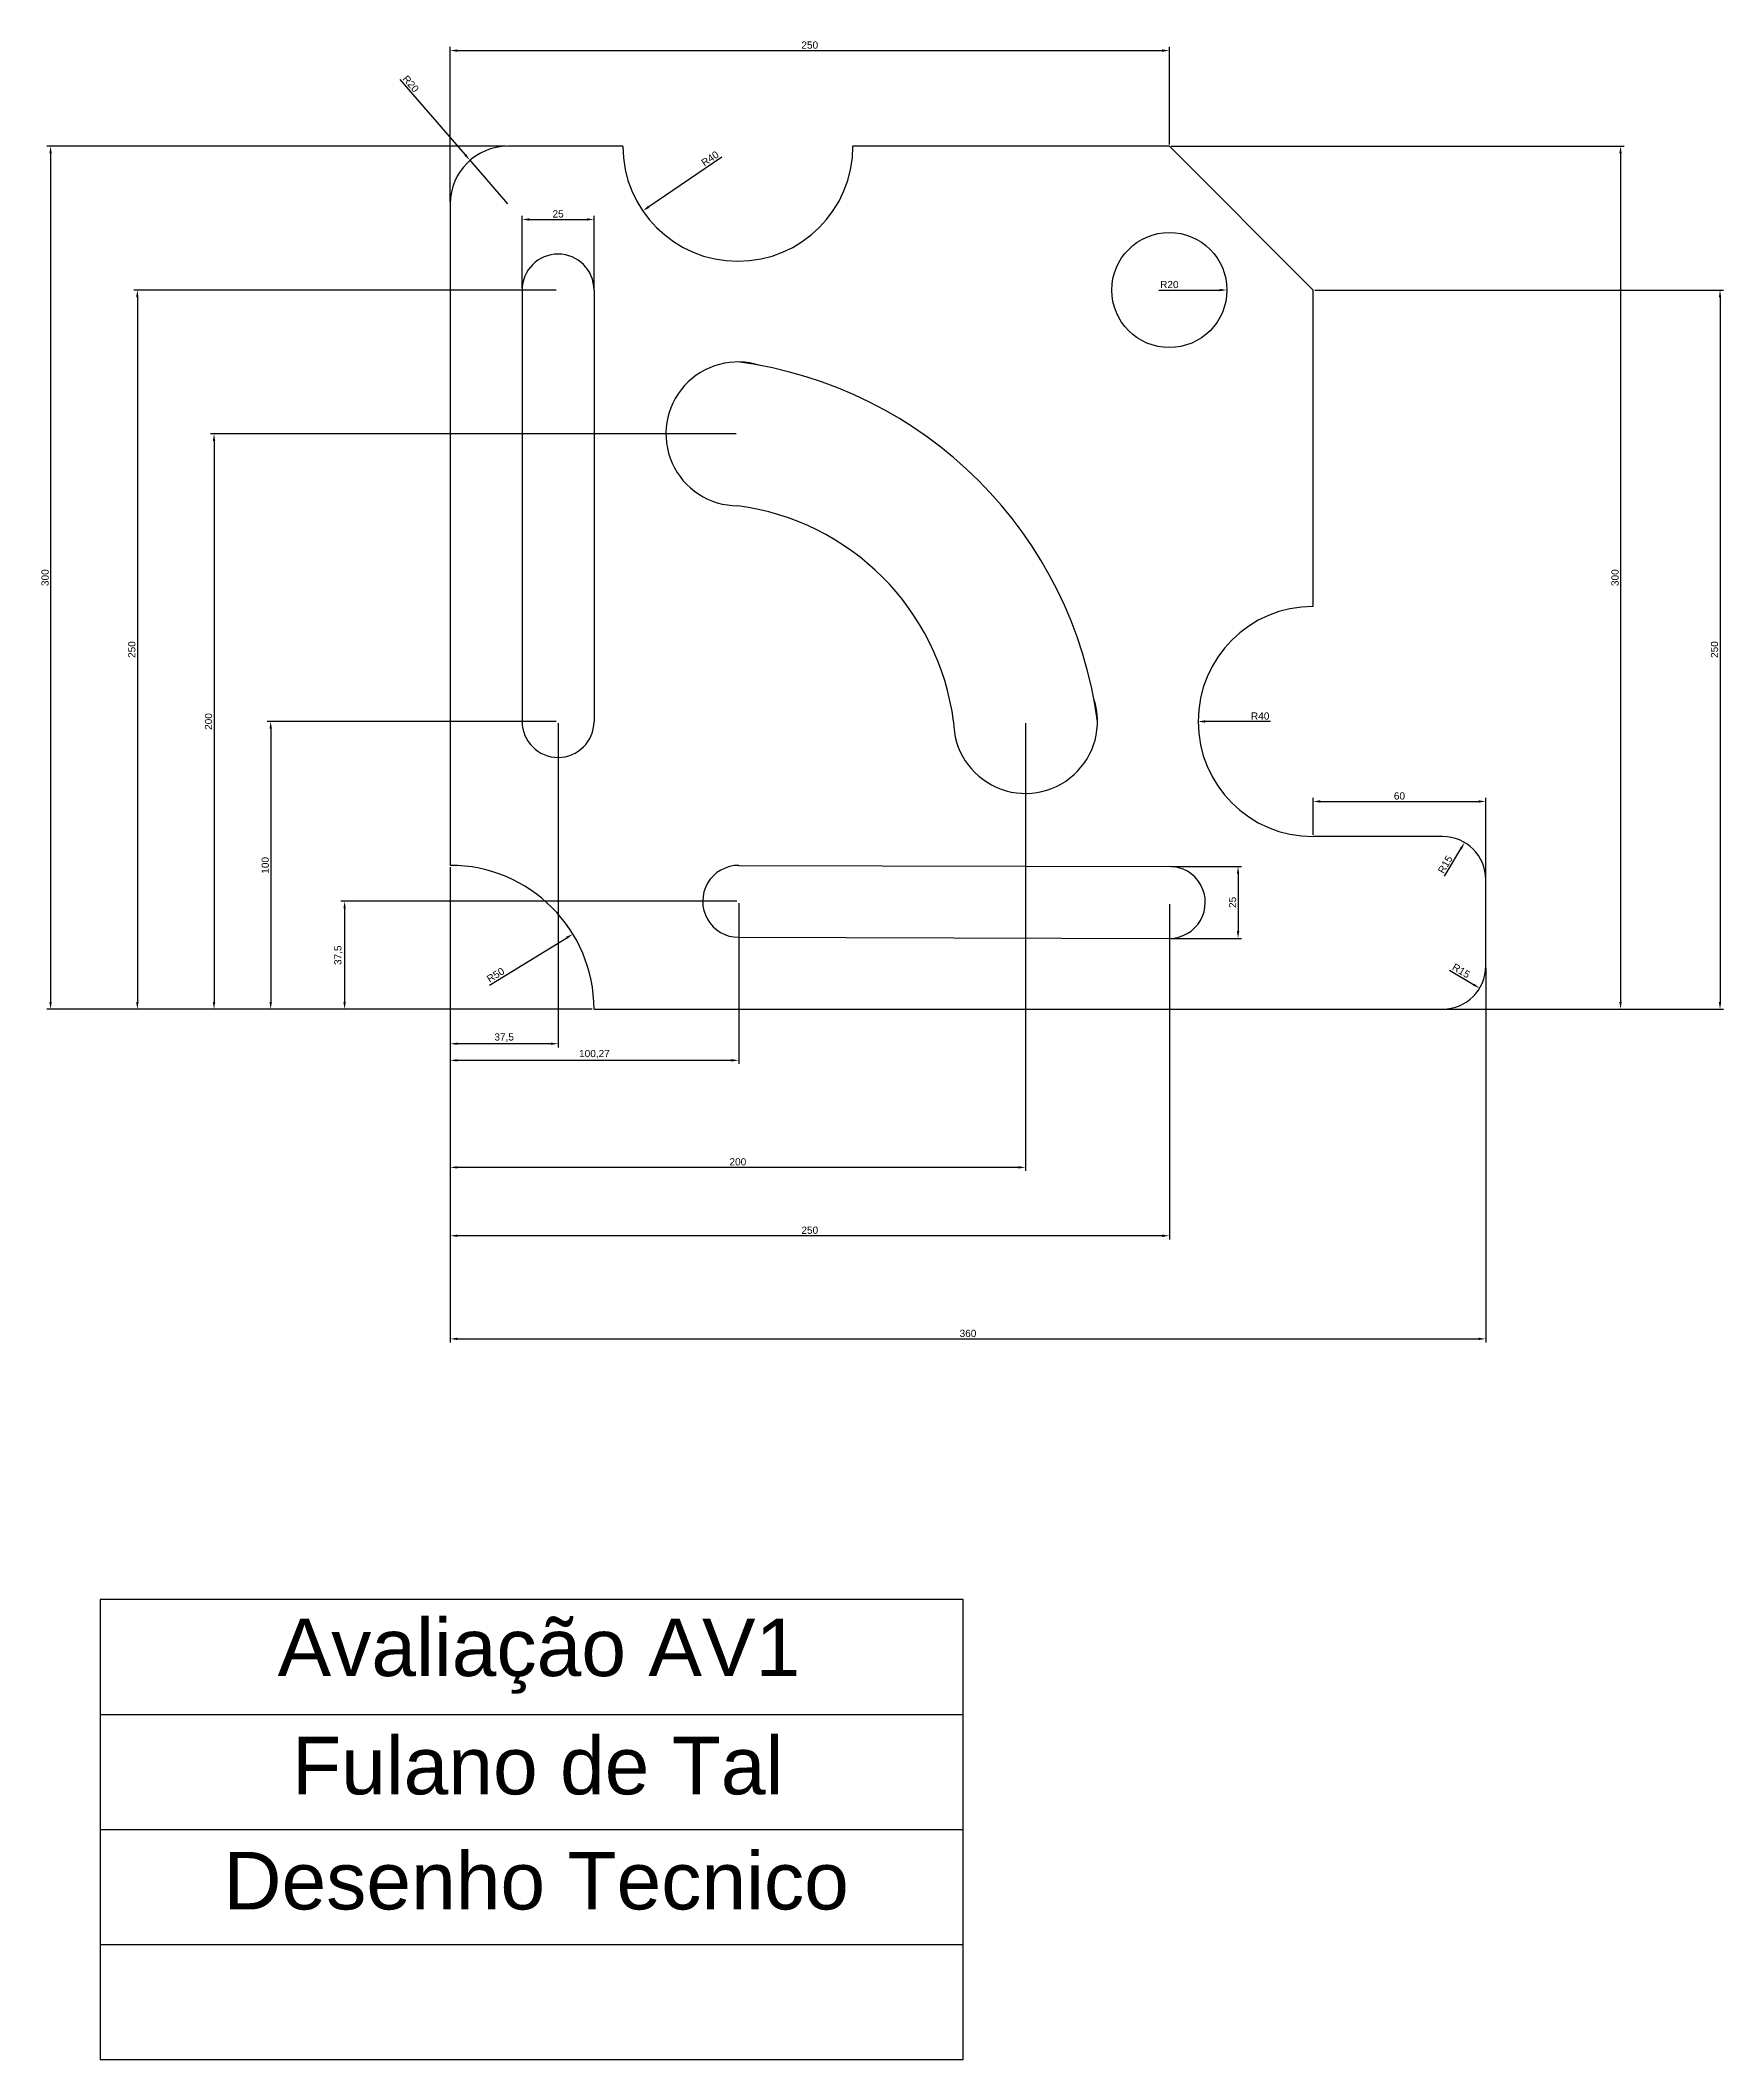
# Model space of a CAD drawing. Header units: millimetres. Extents: x 1621 to 2207, y 585 to 1287.
import ezdxf

# ---------------------------------------------------------------- set-up
doc = ezdxf.new("R2010")
doc.units = ezdxf.units.MM
doc.layers.add('Cotas', color=2, linetype='Continuous')
doc.layers.add('Preça', color=7, linetype='Continuous')
doc.styles.get("Standard").update_dxf_attribs({"font": 'arial.ttf'})
doc.dimstyles.new('ISO-25', dxfattribs={"dimtxt": 2.5, "dimasz": 2.5, "dimexe": 1.25, "dimexo": 0.625, "dimtad": 1, "dimtxsty": 'Standard', "dimcen": 2.5, "dimadec": 0, "dimazin": 0, "dimtfac": 1, "dimtmove": 0, "dimatfit": 3, "dimfxl": 1, "dimarcsym": 0})

# ---------------------------------------------------------------- blocks, each defined once
blk = doc.blocks.new('*D2')
at = {"layer": 'Cotas', "color": 0, "lineweight": -2, "transparency": 16777216}
for p, q in [((1763.97, 1231.21), (1763.97, 1285.07)), ((2013.97, 1251.21), (2013.97, 1285.07)), ((1766.47, 1283.82), (2011.47, 1283.82))]:
    blk.add_line(p, q, dxfattribs=at)
at = {"layer": 'Cotas', "color": 0, "transparency": 16777216}
for points in [[(1766.47, 1284.24), (1766.47, 1283.4), (1763.97, 1283.82)], [(2011.47, 1284.24), (2011.47, 1283.4), (2013.97, 1283.82)]]:
    blk.add_solid(points, dxfattribs=at)
at = {"layer": 'Defpoints', "color": 0, "transparency": 16777216}
for p in [(2013.97, 1283.82), (2013.97, 1250.58), (1763.97, 1230.58)]:
    blk.add_point(p, dxfattribs=at)
at = {"layer": 'Cotas', "color": 0, "transparency": 16777216, "insert": (1888.97, 1285.72), "char_height": 2.5, "attachment_point": 5}
blk.add_mtext('250', dxfattribs=at)
blk = doc.blocks.new('*D3')
at = {"layer": 'Cotas', "color": 0, "lineweight": -2, "transparency": 16777216}
blk.add_line((1858.34, 1246.75), (1832.97, 1229.48), dxfattribs=at)
at = {"layer": 'Cotas', "color": 0, "transparency": 16777216}
blk.add_solid([(1832.74, 1229.82), (1833.21, 1229.14), (1830.91, 1228.07)], dxfattribs=at)
at = {"layer": 'Defpoints', "color": 0, "transparency": 16777216}
for p in [(1863.97, 1250.58), (1830.91, 1228.07)]:
    blk.add_point(p, dxfattribs=at)
at = {"layer": 'Cotas', "color": 0, "transparency": 16777216, "insert": (1854.29, 1246.29), "char_height": 2.5, "attachment_point": 5, "rotation": 34.24236}
blk.add_mtext('R40', dxfattribs=at)
blk = doc.blocks.new('*D4')
at = {"layer": 'Cotas', "color": 0, "lineweight": -2, "transparency": 16777216}
for p, q in [((1746.45, 1273.72), (1769.21, 1247.56)), ((1783.97, 1230.58), (1770.85, 1245.67))]:
    blk.add_line(p, q, dxfattribs=at)
at = {"layer": 'Cotas', "color": 0, "transparency": 16777216}
blk.add_solid([(1769.52, 1247.83), (1768.89, 1247.28), (1770.85, 1245.67)], dxfattribs=at)
at = {"layer": 'Defpoints', "color": 0, "transparency": 16777216}
for p in [(1770.85, 1245.67), (1783.97, 1230.58)]:
    blk.add_point(p, dxfattribs=at)
at = {"layer": 'Cotas', "color": 0, "transparency": 16777216, "insert": (1750.26, 1272.25), "char_height": 2.5, "attachment_point": 5, "rotation": 311.01308}
blk.add_mtext('R20', dxfattribs=at)
blk = doc.blocks.new('*D5')
at = {"layer": 'Cotas', "color": 0, "lineweight": -2, "transparency": 16777216}
for p, q in [((1788.97, 1201.21), (1788.97, 1226.36)), ((1791.47, 1225.11), (1811.47, 1225.11)), ((1813.97, 1201.21), (1813.97, 1226.36))]:
    blk.add_line(p, q, dxfattribs=at)
at = {"layer": 'Cotas', "color": 0, "transparency": 16777216}
for points in [[(1791.47, 1225.53), (1791.47, 1224.7), (1788.97, 1225.11)], [(1811.47, 1225.53), (1811.47, 1224.7), (1813.97, 1225.11)]]:
    blk.add_solid(points, dxfattribs=at)
at = {"layer": 'Defpoints', "color": 0, "transparency": 16777216}
for p in [(1813.97, 1225.11), (1788.97, 1200.58), (1813.97, 1200.58)]:
    blk.add_point(p, dxfattribs=at)
at = {"layer": 'Cotas', "color": 0, "transparency": 16777216, "insert": (1801.47, 1227.02), "char_height": 2.5, "attachment_point": 5}
blk.add_mtext('25', dxfattribs=at)
blk = doc.blocks.new('*D6')
at = {"layer": 'Cotas', "color": 0, "lineweight": -2, "transparency": 16777216}
for p, q in [((1783.35, 1250.58), (1623.79, 1250.58)), ((1625.04, 1248.08), (1625.04, 953.08)), ((1813.35, 950.58), (1623.79, 950.58))]:
    blk.add_line(p, q, dxfattribs=at)
at = {"layer": 'Cotas', "color": 0, "transparency": 16777216}
for points in [[(1624.62, 1248.08), (1625.45, 1248.08), (1625.04, 1250.58)], [(1624.62, 953.08), (1625.45, 953.08), (1625.04, 950.58)]]:
    blk.add_solid(points, dxfattribs=at)
at = {"layer": 'Defpoints', "color": 0, "transparency": 16777216}
for p in [(1783.97, 1250.58), (1625.04, 950.58), (1813.97, 950.58)]:
    blk.add_point(p, dxfattribs=at)
at = {"layer": 'Cotas', "color": 0, "transparency": 16777216, "insert": (1623.13, 1100.58), "char_height": 2.5, "attachment_point": 5, "rotation": 90}
blk.add_mtext('300', dxfattribs=at)
blk = doc.blocks.new('*D7')
at = {"layer": 'Cotas', "color": 0, "lineweight": -2, "transparency": 16777216}
for p, q in [((1800.85, 1200.58), (1653.95, 1200.58)), ((1655.2, 1198.08), (1655.2, 953.08)), ((1813.35, 950.58), (1653.95, 950.58))]:
    blk.add_line(p, q, dxfattribs=at)
at = {"layer": 'Cotas', "color": 0, "transparency": 16777216}
for points in [[(1654.79, 1198.08), (1655.62, 1198.08), (1655.2, 1200.58)], [(1654.79, 953.08), (1655.62, 953.08), (1655.2, 950.58)]]:
    blk.add_solid(points, dxfattribs=at)
at = {"layer": 'Defpoints', "color": 0, "transparency": 16777216}
for p in [(1801.47, 1200.58), (1655.2, 950.58), (1813.97, 950.58)]:
    blk.add_point(p, dxfattribs=at)
at = {"layer": 'Cotas', "color": 0, "transparency": 16777216, "insert": (1653.3, 1075.58), "char_height": 2.5, "attachment_point": 5, "rotation": 90}
blk.add_mtext('250', dxfattribs=at)
blk = doc.blocks.new('*D8')
at = {"layer": 'Cotas', "color": 0, "lineweight": -2, "transparency": 16777216}
for p, q in [((1863.35, 1150.58), (1680.61, 1150.58)), ((1681.86, 1148.08), (1681.86, 953.08)), ((1813.35, 950.58), (1680.61, 950.58))]:
    blk.add_line(p, q, dxfattribs=at)
at = {"layer": 'Cotas', "color": 0, "transparency": 16777216}
for points in [[(1681.45, 1148.08), (1682.28, 1148.08), (1681.86, 1150.58)], [(1681.45, 953.08), (1682.28, 953.08), (1681.86, 950.58)]]:
    blk.add_solid(points, dxfattribs=at)
at = {"layer": 'Defpoints', "color": 0, "transparency": 16777216}
for p in [(1863.97, 1150.58), (1681.86, 950.58), (1813.97, 950.58)]:
    blk.add_point(p, dxfattribs=at)
at = {"layer": 'Cotas', "color": 0, "transparency": 16777216, "insert": (1679.96, 1050.58), "char_height": 2.5, "attachment_point": 5, "rotation": 90}
blk.add_mtext('200', dxfattribs=at)
blk = doc.blocks.new('*D9')
at = {"layer": 'Cotas', "color": 0, "lineweight": -2, "transparency": 16777216}
for p, q in [((1800.85, 1050.58), (1700.31, 1050.58)), ((1701.56, 1048.08), (1701.56, 953.08)), ((1813.35, 950.58), (1700.31, 950.58))]:
    blk.add_line(p, q, dxfattribs=at)
at = {"layer": 'Cotas', "color": 0, "transparency": 16777216}
for points in [[(1701.14, 1048.08), (1701.97, 1048.08), (1701.56, 1050.58)], [(1701.14, 953.08), (1701.97, 953.08), (1701.56, 950.58)]]:
    blk.add_solid(points, dxfattribs=at)
at = {"layer": 'Defpoints', "color": 0, "transparency": 16777216}
for p in [(1801.47, 1050.58), (1701.56, 950.58), (1813.97, 950.58)]:
    blk.add_point(p, dxfattribs=at)
at = {"layer": 'Cotas', "color": 0, "transparency": 16777216, "insert": (1699.66, 1000.58), "char_height": 2.5, "attachment_point": 5, "rotation": 90}
blk.add_mtext('100', dxfattribs=at)
blk = doc.blocks.new('*D10')
at = {"layer": 'Cotas', "color": 0, "lineweight": -2, "transparency": 16777216}
for p, q in [((1863.62, 988.08), (1726, 988.08)), ((1727.25, 985.58), (1727.25, 953.08)), ((1813.35, 950.58), (1726, 950.58))]:
    blk.add_line(p, q, dxfattribs=at)
at = {"layer": 'Cotas', "color": 0, "transparency": 16777216}
for points in [[(1726.84, 985.58), (1727.67, 985.58), (1727.25, 988.08)], [(1726.84, 953.08), (1727.67, 953.08), (1727.25, 950.58)]]:
    blk.add_solid(points, dxfattribs=at)
at = {"layer": 'Defpoints', "color": 0, "transparency": 16777216}
for p in [(1864.25, 988.08), (1727.25, 950.58), (1813.97, 950.58)]:
    blk.add_point(p, dxfattribs=at)
at = {"layer": 'Cotas', "color": 0, "transparency": 16777216, "insert": (1725.13, 969.33), "char_height": 2.5, "attachment_point": 5, "rotation": 90}
blk.add_mtext('37,5', dxfattribs=at)
blk = doc.blocks.new('*D11')
at = {"layer": 'Cotas', "color": 0, "lineweight": -2, "transparency": 16777216}
for p, q in [((1763.97, 999.96), (1763.97, 931.54)), ((1864.25, 987.46), (1864.25, 931.54)), ((1861.75, 932.79), (1766.47, 932.79))]:
    blk.add_line(p, q, dxfattribs=at)
at = {"layer": 'Cotas', "color": 0, "transparency": 16777216}
for points in [[(1766.47, 933.21), (1766.47, 932.37), (1763.97, 932.79)], [(1861.75, 933.21), (1861.75, 932.37), (1864.25, 932.79)]]:
    blk.add_solid(points, dxfattribs=at)
at = {"layer": 'Defpoints', "color": 0, "transparency": 16777216}
for p in [(1763.97, 1000.58), (1864.25, 988.08), (1763.97, 932.79)]:
    blk.add_point(p, dxfattribs=at)
at = {"layer": 'Cotas', "color": 0, "transparency": 16777216, "insert": (1814.11, 934.92), "char_height": 2.5, "attachment_point": 5}
blk.add_mtext('100,27', dxfattribs=at)
blk = doc.blocks.new('*D12')
at = {"layer": 'Cotas', "color": 0, "lineweight": -2, "transparency": 16777216}
for p, q in [((1801.47, 1049.96), (1801.47, 937.31)), ((1763.97, 949.96), (1763.97, 937.31)), ((1798.97, 938.56), (1766.47, 938.56))]:
    blk.add_line(p, q, dxfattribs=at)
at = {"layer": 'Cotas', "color": 0, "transparency": 16777216}
for points in [[(1766.47, 938.98), (1766.47, 938.15), (1763.97, 938.56)], [(1798.97, 938.98), (1798.97, 938.15), (1801.47, 938.56)]]:
    blk.add_solid(points, dxfattribs=at)
at = {"layer": 'Defpoints', "color": 0, "transparency": 16777216}
for p in [(1801.47, 1050.58), (1763.97, 950.58), (1763.97, 938.56)]:
    blk.add_point(p, dxfattribs=at)
at = {"layer": 'Cotas', "color": 0, "transparency": 16777216, "insert": (1782.72, 940.69), "char_height": 2.5, "attachment_point": 5}
blk.add_mtext('37,5', dxfattribs=at)
blk = doc.blocks.new('*D13')
at = {"layer": 'Cotas', "color": 0, "lineweight": -2, "transparency": 16777216}
for p, q in [((1963.97, 1049.96), (1963.97, 894.33)), ((1763.97, 949.96), (1763.97, 894.33)), ((1961.47, 895.58), (1766.47, 895.58))]:
    blk.add_line(p, q, dxfattribs=at)
at = {"layer": 'Cotas', "color": 0, "transparency": 16777216}
for points in [[(1766.47, 896), (1766.47, 895.17), (1763.97, 895.58)], [(1961.47, 896), (1961.47, 895.17), (1963.97, 895.58)]]:
    blk.add_solid(points, dxfattribs=at)
at = {"layer": 'Defpoints', "color": 0, "transparency": 16777216}
for p in [(1963.97, 1050.58), (1763.97, 950.58), (1763.97, 895.58)]:
    blk.add_point(p, dxfattribs=at)
at = {"layer": 'Cotas', "color": 0, "transparency": 16777216, "insert": (1863.97, 897.49), "char_height": 2.5, "attachment_point": 5}
blk.add_mtext('200', dxfattribs=at)
blk = doc.blocks.new('*D14')
at = {"layer": 'Cotas', "color": 0, "lineweight": -2, "transparency": 16777216}
for p, q in [((2013.97, 987.07), (2013.97, 870.56)), ((1763.97, 949.96), (1763.97, 870.56)), ((2011.47, 871.81), (1766.47, 871.81))]:
    blk.add_line(p, q, dxfattribs=at)
at = {"layer": 'Cotas', "color": 0, "transparency": 16777216}
for points in [[(1766.47, 872.23), (1766.47, 871.39), (1763.97, 871.81)], [(2011.47, 872.23), (2011.47, 871.39), (2013.97, 871.81)]]:
    blk.add_solid(points, dxfattribs=at)
at = {"layer": 'Defpoints', "color": 0, "transparency": 16777216}
for p in [(2013.97, 987.7), (1763.97, 950.58), (1763.97, 871.81)]:
    blk.add_point(p, dxfattribs=at)
at = {"layer": 'Cotas', "color": 0, "transparency": 16777216, "insert": (1888.97, 873.71), "char_height": 2.5, "attachment_point": 5}
blk.add_mtext('250', dxfattribs=at)
blk = doc.blocks.new('*D15')
at = {"layer": 'Cotas', "color": 0, "lineweight": -2, "transparency": 16777216}
for p, q in [((2123.97, 964.96), (2123.97, 834.71)), ((1763.97, 949.96), (1763.97, 834.71)), ((1766.47, 835.96), (2121.47, 835.96))]:
    blk.add_line(p, q, dxfattribs=at)
at = {"layer": 'Cotas', "color": 0, "transparency": 16777216}
for points in [[(1766.47, 836.38), (1766.47, 835.54), (1763.97, 835.96)], [(2121.47, 836.38), (2121.47, 835.54), (2123.97, 835.96)]]:
    blk.add_solid(points, dxfattribs=at)
at = {"layer": 'Defpoints', "color": 0, "transparency": 16777216}
for p in [(2123.97, 965.58), (1763.97, 950.58), (2123.97, 835.96)]:
    blk.add_point(p, dxfattribs=at)
at = {"layer": 'Cotas', "color": 0, "transparency": 16777216, "insert": (1943.97, 837.86), "char_height": 2.5, "attachment_point": 5}
blk.add_mtext('360', dxfattribs=at)
blk = doc.blocks.new('*D16')
at = {"layer": 'Cotas', "color": 0, "lineweight": -2, "transparency": 16777216}
blk.add_line((1777.66, 958.97), (1804.48, 975.39), dxfattribs=at)
at = {"layer": 'Cotas', "color": 0, "transparency": 16777216}
blk.add_solid([(1804.26, 975.75), (1804.69, 975.04), (1806.61, 976.7)], dxfattribs=at)
at = {"layer": 'Defpoints', "color": 0, "transparency": 16777216}
for p in [(1806.61, 976.7), (1763.97, 950.58)]:
    blk.add_point(p, dxfattribs=at)
at = {"layer": 'Cotas', "color": 0, "transparency": 16777216, "insert": (1779.75, 962.47), "char_height": 2.5, "attachment_point": 5, "rotation": 31.49156}
blk.add_mtext('R50', dxfattribs=at)
blk = doc.blocks.new('*D17')
at = {"layer": 'Cotas', "color": 0, "lineweight": -2, "transparency": 16777216}
blk.add_line((2049.16, 1050.58), (2026.47, 1050.58), dxfattribs=at)
at = {"layer": 'Cotas', "color": 0, "transparency": 16777216}
blk.add_solid([(2026.47, 1051), (2026.47, 1050.16), (2023.97, 1050.58)], dxfattribs=at)
at = {"layer": 'Defpoints', "color": 0, "transparency": 16777216}
for p in [(2023.97, 1050.58), (2063.97, 1050.58)]:
    blk.add_point(p, dxfattribs=at)
at = {"layer": 'Cotas', "color": 0, "transparency": 16777216, "insert": (2045.55, 1052.48), "char_height": 2.5, "attachment_point": 5}
blk.add_mtext('R40', dxfattribs=at)
blk = doc.blocks.new('*D18')
at = {"layer": 'Cotas', "color": 0, "lineweight": -2, "transparency": 16777216}
for p, q in [((2063.97, 1011.21), (2063.97, 1024.04)), ((2066.47, 1022.79), (2121.47, 1022.79)), ((2123.97, 996.21), (2123.97, 1024.04))]:
    blk.add_line(p, q, dxfattribs=at)
at = {"layer": 'Cotas', "color": 0, "transparency": 16777216}
for points in [[(2066.47, 1023.21), (2066.47, 1022.37), (2063.97, 1022.79)], [(2121.47, 1023.21), (2121.47, 1022.37), (2123.97, 1022.79)]]:
    blk.add_solid(points, dxfattribs=at)
at = {"layer": 'Defpoints', "color": 0, "transparency": 16777216}
for p in [(2123.97, 1022.79), (2063.97, 1010.58), (2123.97, 995.58)]:
    blk.add_point(p, dxfattribs=at)
at = {"layer": 'Cotas', "color": 0, "transparency": 16777216, "insert": (2093.97, 1024.69), "char_height": 2.5, "attachment_point": 5}
blk.add_mtext('60', dxfattribs=at)
blk = doc.blocks.new('*D19')
at = {"layer": 'Cotas', "color": 0, "lineweight": -2, "transparency": 16777216}
for p, q in [((2014.6, 1250.58), (2172.07, 1250.58)), ((2170.82, 1248.08), (2170.82, 953.08)), ((2109.6, 950.58), (2172.07, 950.58))]:
    blk.add_line(p, q, dxfattribs=at)
at = {"layer": 'Cotas', "color": 0, "transparency": 16777216}
for points in [[(2170.41, 1248.08), (2171.24, 1248.08), (2170.82, 1250.58)], [(2170.41, 953.08), (2171.24, 953.08), (2170.82, 950.58)]]:
    blk.add_solid(points, dxfattribs=at)
at = {"layer": 'Defpoints', "color": 0, "transparency": 16777216}
for p in [(2013.97, 1250.58), (2108.97, 950.58), (2170.82, 950.58)]:
    blk.add_point(p, dxfattribs=at)
at = {"layer": 'Cotas', "color": 0, "transparency": 16777216, "insert": (2168.92, 1100.58), "char_height": 2.5, "attachment_point": 5, "rotation": 90}
blk.add_mtext('300', dxfattribs=at)
blk = doc.blocks.new('*D20')
at = {"layer": 'Cotas', "color": 0, "lineweight": -2, "transparency": 16777216}
for p, q in [((2064.6, 1200.58), (2206.66, 1200.58)), ((2205.41, 1198.08), (2205.41, 953.08)), ((2064.6, 950.58), (2206.66, 950.58))]:
    blk.add_line(p, q, dxfattribs=at)
at = {"layer": 'Cotas', "color": 0, "transparency": 16777216}
for points in [[(2205, 1198.08), (2205.83, 1198.08), (2205.41, 1200.58)], [(2205, 953.08), (2205.83, 953.08), (2205.41, 950.58)]]:
    blk.add_solid(points, dxfattribs=at)
at = {"layer": 'Defpoints', "color": 0, "transparency": 16777216}
for p in [(2063.97, 1200.58), (2063.97, 950.58), (2205.41, 950.58)]:
    blk.add_point(p, dxfattribs=at)
at = {"layer": 'Cotas', "color": 0, "transparency": 16777216, "insert": (2203.51, 1075.58), "char_height": 2.5, "attachment_point": 5, "rotation": 90}
blk.add_mtext('250', dxfattribs=at)
blk = doc.blocks.new('*D21')
at = {"layer": 'Cotas', "color": 0, "lineweight": -2, "transparency": 16777216}
blk.add_line((2109.68, 996.78), (2115.33, 1006.35), dxfattribs=at)
at = {"layer": 'Cotas', "color": 0, "transparency": 16777216}
blk.add_solid([(2114.97, 1006.56), (2115.69, 1006.13), (2116.6, 1008.5)], dxfattribs=at)
at = {"layer": 'Defpoints', "color": 0, "transparency": 16777216}
for p in [(2116.6, 1008.5), (2108.97, 995.58)]:
    blk.add_point(p, dxfattribs=at)
at = {"layer": 'Cotas', "color": 0, "transparency": 16777216, "insert": (2109.88, 1000.86), "char_height": 2.5, "attachment_point": 5, "rotation": 59.44969}
blk.add_mtext('R15', dxfattribs=at)
blk = doc.blocks.new('*D22')
at = {"layer": 'Cotas', "color": 0, "lineweight": -2, "transparency": 16777216}
blk.add_line((2111.34, 964.16), (2119.69, 959.14), dxfattribs=at)
at = {"layer": 'Cotas', "color": 0, "transparency": 16777216}
blk.add_solid([(2119.9, 959.5), (2119.47, 958.79), (2121.83, 957.86)], dxfattribs=at)
at = {"layer": 'Defpoints', "color": 0, "transparency": 16777216}
for p in [(2108.97, 965.58), (2121.83, 957.86)]:
    blk.add_point(p, dxfattribs=at)
at = {"layer": 'Cotas', "color": 0, "transparency": 16777216, "insert": (2115.42, 963.93), "char_height": 2.5, "attachment_point": 5, "rotation": 329.01033}
blk.add_mtext('R15', dxfattribs=at)
blk = doc.blocks.new('*D23')
at = {"layer": 'Cotas', "color": 0, "lineweight": -2, "transparency": 16777216}
for p, q in [((2014.63, 1000.2), (2039.1, 1000.2)), ((2037.85, 997.7), (2037.85, 977.7)), ((2014.57, 975.2), (2039.1, 975.2))]:
    blk.add_line(p, q, dxfattribs=at)
at = {"layer": 'Cotas', "color": 0, "transparency": 16777216}
for points in [[(2037.44, 997.7), (2038.27, 997.7), (2037.85, 1000.2)], [(2037.44, 977.7), (2038.27, 977.7), (2037.85, 975.2)]]:
    blk.add_solid(points, dxfattribs=at)
at = {"layer": 'Defpoints', "color": 0, "transparency": 16777216}
for p in [(2014.01, 1000.2), (2013.94, 975.2), (2037.85, 975.2)]:
    blk.add_point(p, dxfattribs=at)
at = {"layer": 'Cotas', "color": 0, "transparency": 16777216, "insert": (2035.95, 987.7), "char_height": 2.5, "attachment_point": 5, "rotation": 90}
blk.add_mtext('25', dxfattribs=at)
blk = doc.blocks.new('*D24')
at = {"layer": 'Cotas', "color": 0, "lineweight": -2, "transparency": 16777216}
blk.add_line((2010.37, 1200.58), (2031.47, 1200.58), dxfattribs=at)
at = {"layer": 'Cotas', "color": 0, "transparency": 16777216}
blk.add_solid([(2031.47, 1201), (2031.47, 1200.16), (2033.97, 1200.58)], dxfattribs=at)
at = {"layer": 'Defpoints', "color": 0, "transparency": 16777216}
for p in [(2013.97, 1200.58), (2033.97, 1200.58)]:
    blk.add_point(p, dxfattribs=at)
at = {"layer": 'Cotas', "color": 0, "transparency": 16777216, "insert": (2013.97, 1202.48), "char_height": 2.5, "attachment_point": 5}
blk.add_mtext('R20', dxfattribs=at)

msp = doc.modelspace()

# ---------------------------------------------------------------- linework, layer by layer
at = {"layer": 'Preça'}
for p, q in [((1823.973, 1250.581), (1783.973, 1250.581)), ((2013.973, 1250.581), (1903.973, 1250.581)), ((2013.973, 1250.581), (2063.973, 1200.581)), ((1763.973, 1230.581), (1763.973, 1000.581)), ((1788.973, 1200.581), (1788.973, 1050.581)), ((1813.973, 1200.581), (1813.973, 1050.581)), ((2063.973, 1090.581), (2063.973, 1200.581)), ((2108.973, 1010.581), (2063.973, 1010.581)), ((1864.247, 1000.581), (2014.005, 1000.199)), ((2123.973, 965.581), (2123.973, 995.581)), ((1864.247, 975.581), (2013.941, 975.199)), ((1813.973, 950.581), (2108.973, 950.581)), ((1642.255, 705.408), (1642.255, 665.408)), ((1942.255, 585.408), (1942.255, 705.408)), ((1642.255, 665.408), (1642.255, 625.408)), ((1642.255, 665.408), (1942.255, 665.408)), ((1642.255, 625.408), (1642.255, 585.408)), ((1642.255, 625.408), (1942.255, 625.408)), ((1642.255, 585.408), (1942.255, 585.408))]:
    msp.add_line(p, q, dxfattribs=at)
msp.add_lwpolyline([(1642.255, 705.408), (1942.255, 705.408), (1942.255, 745.408), (1642.255, 745.408)], close=True, dxfattribs=at)
msp.add_circle((2013.973, 1200.581), 20, dxfattribs=at)
for centre, radius, start, end in [((1783.973, 1230.581), 20, 90, 180), ((1863.973, 1250.581), 40, 180, 0), ((1801.473, 1200.581), 12.5, 0, 180), ((1863.973, 1150.581), 25, 71.895226, 270), ((1845.022, 1031.629), 145.194, 7.5, 82.5), ((1852.602, 1039.21), 87.116, 7.5, 82.5), ((2063.973, 1050.581), 40, 90, 270), ((1963.973, 1050.581), 25, 180, 18.104774), ((1801.473, 1050.581), 12.5, 180, 0), ((2108.973, 995.581), 15, 0, 90), ((1763.973, 950.581), 50, 0, 90), ((1864.247, 988.081), 12.5, 89.707656, 270), ((2013.973, 987.699), 12.5, 269.853797, 89.853828), ((2108.973, 965.581), 15, 270, 0)]:
    msp.add_arc(centre, radius, start, end, dxfattribs=at)

# ---------------------------------------------------------------- texts
at = {"layer": 'Preça', "char_height": 20, "attachment_point": 1}
for s, insert in [('\\pi61.705;Avaliação AV1', (1642.255, 738.732)), ('\\pi66.705;Fulano de Tal', (1642.255, 697.619)), ('\\pi42.879;Desenho Tecnico', (1642.255, 657.619))]:
    msp.add_mtext_dynamic_manual_height_columns(s, width=300, gutter_width=12.5, heights=[0], dxfattribs=dict(at, insert=insert))

# ---------------------------------------------------------------- dimensions: what is measured, and where the dimension line sits
at = {"layer": 'Cotas'}
for base, p1, p2, picture, middle in [((2013.973, 1283.821), (1763.973, 1230.581), (2013.973, 1250.581), '*D2', (1888.973, 1285.723)), ((1813.973, 1225.114), (1788.973, 1200.581), (1813.973, 1200.581), '*D5', (1801.473, 1227.015)), ((1763.973, 938.563), (1801.473, 1050.581), (1763.973, 950.581), '*D12', (1782.723, 940.69)), ((1763.973, 895.584), (1963.973, 1050.581), (1763.973, 950.581), '*D13', (1863.973, 897.486)), ((2123.973, 1022.791), (2063.973, 1010.581), (2123.973, 995.581), '*D18', (2093.973, 1024.693)), ((1763.973, 932.789), (1864.247, 988.081), (1763.973, 1000.581), '*D11', (1814.11, 934.917)), ((1763.973, 871.811), (2013.973, 987.699), (1763.973, 950.581), '*D14', (1888.973, 873.712)), ((2123.973, 835.961), (1763.973, 950.581), (2123.973, 965.581), '*D15', (1943.973, 837.863))]:
    dim = msp.add_linear_dim(base=base, p1=p1, p2=p2, dimstyle='ISO-25', dxfattribs=at)
    dim.commit()
    dim.dimension.update_dxf_attribs({"geometry": picture, "text_midpoint": middle})
for center, mpoint, picture, middle in [((1783.973, 1230.581), (1770.849, 1245.672), '*D4', (1748.821, 1271)), ((1863.973, 1250.581), (1830.907, 1228.073), '*D3', (1855.359, 1244.717)), ((2013.973, 1200.581), (2033.973, 1200.581), '*D24', (2013.973, 1200.581)), ((2063.973, 1050.581), (2023.973, 1050.581), '*D17', (2045.554, 1050.581)), ((2108.973, 995.581), (2116.598, 1008.499), '*D21', (2111.522, 999.898)), ((1763.973, 950.581), (1806.609, 976.699), '*D16', (1780.74, 960.852)), ((2108.973, 965.581), (2121.832, 957.858), '*D22', (2114.441, 962.296))]:
    dim = msp.add_radius_dim(center=center, mpoint=mpoint, dimstyle='ISO-25', dxfattribs=at)
    dim.commit()
    dim.dimension.update_dxf_attribs({"geometry": picture, "text_midpoint": middle, "dimtype": 164})
for base, p1, p2, picture, middle in [((1625.036, 950.581), (1783.973, 1250.581), (1813.973, 950.581), '*D6', (1623.133, 1100.581)), ((2170.822, 950.581), (2013.973, 1250.581), (2108.973, 950.581), '*D19', (2168.92, 1100.581)), ((1655.204, 950.581), (1801.473, 1200.581), (1813.973, 950.581), '*D7', (1653.303, 1075.581)), ((2205.412, 950.581), (2063.973, 1200.581), (2063.973, 950.581), '*D20', (2203.51, 1075.581)), ((1681.862, 950.581), (1863.973, 1150.581), (1813.973, 950.581), '*D8', (1679.961, 1050.581)), ((1701.558, 950.581), (1801.473, 1050.581), (1813.973, 950.581), '*D9', (1699.656, 1000.581)), ((2037.852, 975.199), (2014.005, 1000.199), (2013.941, 975.199), '*D23', (2035.95, 987.699)), ((1727.255, 950.581), (1864.247, 988.081), (1813.973, 950.581), '*D10', (1725.127, 969.331))]:
    dim = msp.add_linear_dim(base=base, p1=p1, p2=p2, angle=90, dimstyle='ISO-25', dxfattribs=at)
    dim.commit()
    dim.dimension.update_dxf_attribs({"geometry": picture, "text_midpoint": middle})

doc.saveas('drawing.dxf')
